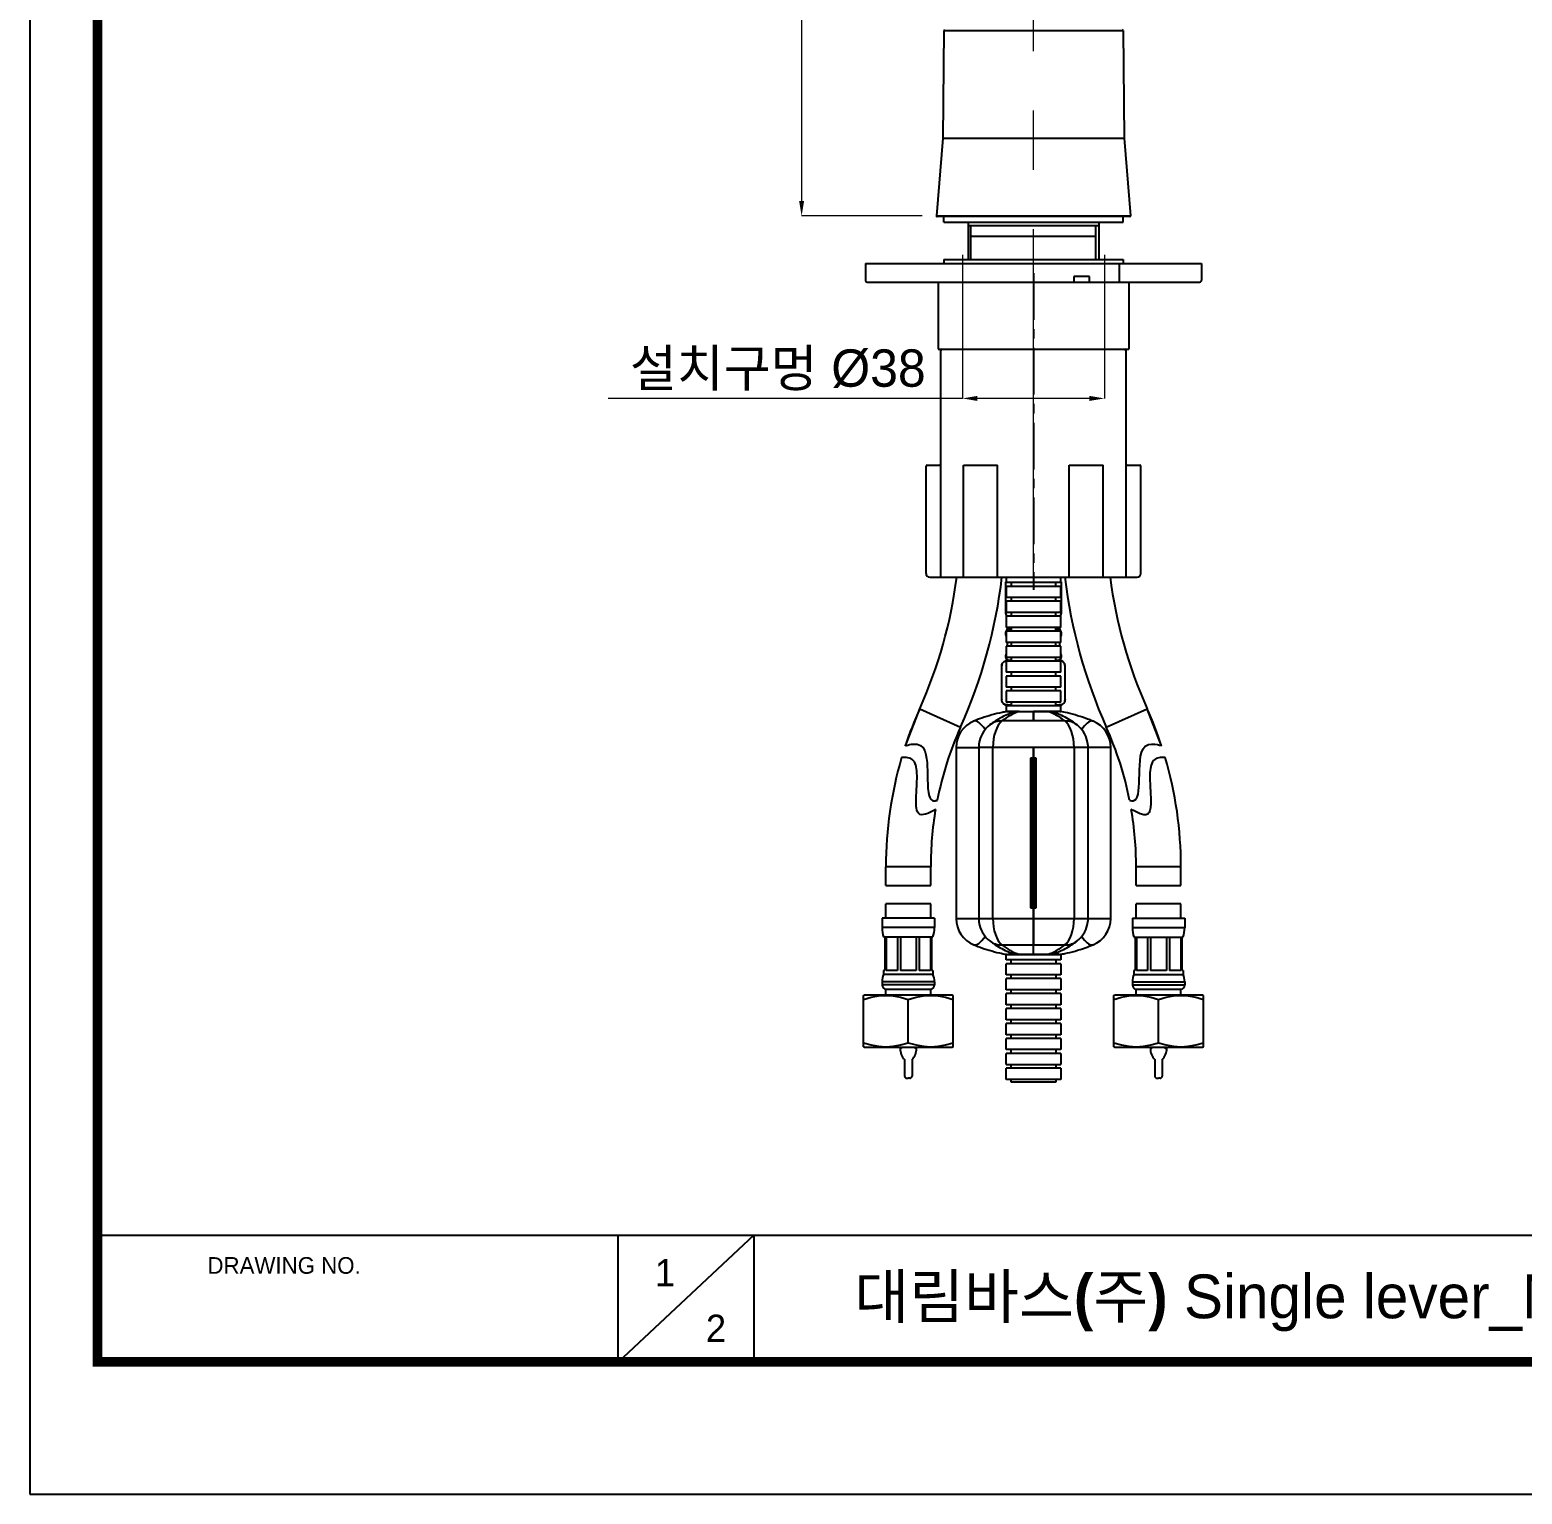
# Model space of a CAD drawing. Extents: x 0 to 1128, y 0 to 827.
# Drawn here: x 0 to 399.5, y 0 to 391.9 of the extents above; entities that cross this region are included whole.
import ezdxf

# ---------------------------------------------------------------- set-up
doc = ezdxf.new("R2010")
doc.units = 0
doc.header["$LTSCALE"] = 10
doc.header["$MEASUREMENT"] = 0
doc.header["$PDMODE"] = 3
doc.header["$PDSIZE"] = -10
doc.linetypes.add('CENTER', pattern=[2, 1.25, -0.25, 0.25, -0.25])
doc.linetypes.add('CENTER2', pattern=[28.575, 19.05, -3.175, 3.175, -3.175])
doc.layers.get('0').update_dxf_attribs({"linetype": 'CONTINUOUS'})
doc.layers.get('DEFPOINTS').update_dxf_attribs({"linetype": 'CONTINUOUS'})
for name, color, linetype in [('1', 7, 'CONTINUOUS'), ('DEF_LAYER_ASSEM_MEMBER', 7, 'CONTINUOUS'), ('Layer3', 2, 'CONTINUOUS')]:
    doc.layers.add(name, color=color, linetype=linetype)
doc.layers.add('Cneter', color=1, linetype='CENTER2', lineweight=13)
doc.layers.add('외형선', color=3, linetype='CONTINUOUS', lineweight=35)
doc.styles.add('Daelim Dimension', font='')
doc.styles.get('Daelim Dimension').set_extended_font_data('나눔고딕')
doc.dimstyles.new('DEFAULT', dxfattribs={"dimscale": 2, "dimtxt": 2, "dimasz": 2, "dimexe": 0, "dimexo": 2, "dimgap": 1, "dimtad": 1, "dimdec": 0, "dimzin": 9, "dimdsep": 46, "dimtxsty": 'Daelim Dimension', "dimcen": 0.5, "dimclrd": 5, "dimclre": 5, "dimclrt": 256, "dimadec": 1, "dimazin": 0, "dimtfac": 1, "dimtdec": 0, "dimtix": 1, "dimtmove": 0, "dimatfit": 3, "dimfxl": 1, "dimtolj": 1, "dimtzin": 1, "dimlwd": 9, "dimlwe": 9, "dimarcsym": 0})

# ---------------------------------------------------------------- blocks, each defined once
blk = doc.blocks.new('*D1')
at = {"color": 5, "lineweight": 9, "ltscale": 0.5, "transparency": 16777216}
for p, q in [((249.68, 331.76), (249.68, 293.29)), ((287.68, 331.76), (287.68, 293.29)), ((249.68, 293.29), (154.82, 293.29)), ((283.68, 293.29), (253.68, 293.29))]:
    blk.add_line(p, q, dxfattribs=at)
at = {"color": 5, "ltscale": 0.5, "transparency": 16777216}
for points in [[(253.68, 293.96), (253.68, 292.62), (249.68, 293.29)], [(283.68, 293.96), (283.68, 292.62), (287.68, 293.29)]]:
    blk.add_solid(points, dxfattribs=at)
at = {"layer": 'DEFPOINTS', "color": 0, "ltscale": 0.5, "transparency": 16777216}
for p in [(249.68, 335.76), (287.68, 335.76), (287.68, 293.29)]:
    blk.add_point(p, dxfattribs=at)
at = {"color": 7, "ltscale": 0.5, "transparency": 16777216, "insert": (200.25, 300.88), "char_height": 10, "attachment_point": 5, "style": 'Daelim Dimension'}
blk.add_mtext('\\A1;설치구멍 %%C38', dxfattribs=at)
blk = doc.blocks.new('*D2')
at = {"color": 5, "lineweight": 9, "ltscale": 0.5, "transparency": 16777216}
for p, q in [((264.68, 551.36), (206.62, 551.36)), ((206.62, 547.36), (206.62, 346.15)), ((238.9, 342.15), (206.62, 342.15))]:
    blk.add_line(p, q, dxfattribs=at)
at = {"color": 5, "ltscale": 0.5, "transparency": 16777216}
for points in [[(205.95, 547.36), (207.29, 547.36), (206.62, 551.36)], [(205.95, 346.15), (207.29, 346.15), (206.62, 342.15)]]:
    blk.add_solid(points, dxfattribs=at)
at = {"layer": 'DEFPOINTS', "color": 0, "ltscale": 0.5, "transparency": 16777216}
for p in [(268.68, 551.36), (206.62, 342.15), (242.9, 342.15)]:
    blk.add_point(p, dxfattribs=at)
at = {"color": 7, "ltscale": 0.5, "transparency": 16777216, "insert": (199.51, 437.95), "char_height": 10, "attachment_point": 5, "rotation": 90, "style": 'Daelim Dimension'}
blk.add_mtext('\\A1;209', dxfattribs=at)

msp = doc.modelspace()

# ---------------------------------------------------------------- linework, layer by layer
at = {"ltscale": 0.5}
for p, q in [((292.68, 341.95), (244.68, 341.95)), ((261.38, 114.98), (275.98, 114.98)), ((274.68, 110.25), (262.68, 110.25))]:
    msp.add_line(p, q, dxfattribs=at)
at = {"color": 0}
for p, q in [((223.68, 329.45), (313.68, 329.45)), ((291.68, 324.45), (291.68, 329.45)), ((224.18, 324.45), (313.18, 324.45)), ((283.68, 325.95), (279.48, 325.95)), ((279.48, 325.95), (279.48, 324.45)), ((283.68, 324.45), (283.68, 325.95)), ((250, 245.45), (250, 275.45)), ((259.1, 245.45), (259.1, 275.45)), ((278.27, 245.45), (278.27, 275.45)), ((287.36, 245.45), (287.36, 275.45))]:
    msp.add_line(p, q, dxfattribs=at)
at = {"color": 7, "linetype": 'Continuous'}
for p, q in [((229.18, 162.91), (241.18, 162.91)), ((296.18, 162.91), (308.18, 162.91)), ((241.18, 158.03), (229.18, 158.03)), ((308.18, 158.03), (296.18, 158.03)), ((232.98, 119.31), (233.18, 119.31)), ((234.18, 116.31), (234.18, 111.91)), ((236.18, 116.31), (236.18, 111.91)), ((237.38, 119.31), (237.18, 119.31)), ((299.98, 119.31), (300.18, 119.31)), ((301.18, 116.31), (301.18, 111.91)), ((303.18, 116.31), (303.18, 111.91)), ((304.38, 119.31), (304.18, 119.31)), ((234.78, 111.31), (235.18, 111.31)), ((235.58, 111.31), (235.18, 111.31)), ((301.78, 111.31), (302.18, 111.31)), ((302.58, 111.31), (302.18, 111.31))]:
    msp.add_line(p, q, dxfattribs=at)
at = {"color": 5}
msp.add_line((18.14, 69.28), (926.74, 69.28), dxfattribs=at)
at = {"color": 5, "ltscale": 40}
for p, q in [((157.42, 69.28), (157.42, 35.27)), ((157.42, 69.28), (157.42, 35.27)), ((193.81, 69.28), (157.42, 35.27)), ((193.81, 69.28), (157.42, 35.27)), ((193.81, 69.28), (193.81, 35.27)), ((193.81, 69.28), (193.81, 35.27))]:
    msp.add_line(p, q, dxfattribs=at)
at = {"ltscale": 0.5}
msp.add_lwpolyline([(0, 0), (1128.4, 0), (1128.4, 826.8), (0, 826.8)], close=True, dxfattribs=at)
at = {"color": 5, "linetype": 'ByBlock', "lineweight": 200, "const_width": 2.6}
msp.add_lwpolyline([(18.14, 35.4), (1110.14, 35.4), (1110.14, 807.6), (18.14, 807.6)], close=True, dxfattribs=at)
at = {"color": 7, "linetype": 'Continuous'}
for centre, radius, start, end in [((237.33, 119.31), 4.35, 180, 223.6028), ((233.18, 119.71), 0.4, 270, 0), ((233.03, 119.31), 4.35, 316.3972, 0), ((237.18, 119.71), 0.4, 180, 270), ((304.33, 119.31), 4.35, 180, 223.6028), ((300.18, 119.71), 0.4, 270, 0), ((300.03, 119.31), 4.35, 316.3972, 0), ((304.18, 119.71), 0.4, 180, 270), ((234.78, 111.91), 0.6, 180, 270), ((235.58, 111.91), 0.6, 270, 0), ((301.78, 111.91), 0.6, 180, 270), ((302.58, 111.91), 0.6, 270, 0)]:
    msp.add_arc(centre, radius, start, end, dxfattribs=at)
at = {"layer": '1', "color": 7, "linetype": 'Continuous'}
for p, q in [((261.2, 244.16), (261.2, 236.16)), ((261.2, 244.16), (261.38, 244.16)), ((261.38, 245.45), (261.38, 243.98)), ((275.98, 243.98), (261.38, 243.98)), ((262.68, 243.98), (262.68, 242.98)), ((274.68, 242.98), (274.68, 243.98)), ((275.98, 243.98), (275.98, 245.45)), ((275.98, 244.16), (276.2, 244.16)), ((276.2, 236.16), (276.2, 244.16)), ((261.38, 242.98), (261.38, 239.98)), ((275.98, 242.98), (261.38, 242.98)), ((275.98, 239.98), (261.38, 239.98)), ((262.68, 239.98), (262.68, 238.98)), ((274.68, 238.98), (274.68, 239.98)), ((275.98, 239.98), (275.98, 242.98)), ((261.2, 236.16), (261.38, 236.16)), ((261.38, 238.98), (261.38, 235.98)), ((275.98, 238.98), (261.38, 238.98)), ((275.98, 235.98), (261.38, 235.98)), ((262.68, 235.98), (262.68, 234.98)), ((274.68, 234.98), (274.68, 235.98)), ((275.98, 235.98), (275.98, 238.98)), ((275.98, 236.16), (276.2, 236.16)), ((261.38, 234.98), (261.38, 231.98)), ((275.98, 234.98), (261.38, 234.98)), ((275.98, 231.98), (261.38, 231.98)), ((261.64, 231.98), (261.64, 231.58)), ((262.68, 231.98), (262.68, 230.98)), ((274.68, 230.98), (274.68, 231.98)), ((275.77, 231.58), (275.77, 231.98)), ((275.98, 231.98), (275.98, 234.98)), ((261.38, 230.98), (261.38, 227.98)), ((275.98, 230.98), (261.38, 230.98)), ((275.98, 227.98), (261.38, 227.98)), ((261.64, 231.58), (262.68, 231.58)), ((261.64, 227.98), (261.64, 226.98)), ((262.68, 227.98), (262.68, 226.98)), ((274.68, 231.58), (275.77, 231.58)), ((274.68, 226.98), (274.68, 227.98)), ((275.77, 226.98), (275.77, 227.98)), ((275.98, 227.98), (275.98, 230.98)), ((261.38, 226.98), (261.38, 223.98)), ((275.98, 226.98), (261.38, 226.98)), ((275.98, 223.98), (261.38, 223.98)), ((262.68, 223.98), (262.68, 222.98)), ((274.68, 222.98), (274.68, 223.98)), ((275.98, 223.98), (275.98, 226.98)), ((260.18, 221.69), (260.21, 221.69)), ((261.38, 222.98), (261.38, 219.98)), ((275.98, 222.98), (261.38, 222.98)), ((275.98, 219.98), (261.38, 219.98)), ((262.68, 223.16), (261.68, 223.16)), ((262.68, 219.98), (262.68, 218.98)), ((275.68, 223.16), (274.68, 223.16)), ((274.68, 218.98), (274.68, 219.98)), ((275.98, 219.98), (275.98, 222.98)), ((277.16, 212.66), (277.16, 221.69)), ((277.16, 221.69), (277.16, 221.69)), ((261.38, 218.98), (261.38, 215.98)), ((275.98, 218.98), (261.38, 218.98)), ((275.98, 215.98), (261.38, 215.98)), ((262.68, 215.98), (262.68, 214.98)), ((274.68, 214.98), (274.68, 215.98)), ((275.98, 215.98), (275.98, 218.98)), ((260.21, 212.66), (260.18, 212.66)), ((261.38, 214.98), (261.38, 211.98)), ((275.98, 214.98), (261.38, 214.98)), ((275.98, 211.98), (261.38, 211.98)), ((262.68, 211.98), (262.68, 210.98)), ((274.68, 210.98), (274.68, 211.98)), ((275.98, 211.98), (275.98, 214.98)), ((277.16, 212.66), (277.16, 212.66)), ((261.36, 209.48), (261.38, 209.48)), ((261.38, 210.98), (261.38, 209.44)), ((275.98, 210.98), (261.38, 210.98)), ((261.63, 209.48), (261.38, 209.48)), ((264.89, 209.48), (261.63, 209.48)), ((264.09, 209.48), (261.63, 209.48)), ((262.68, 211.16), (261.71, 211.16)), ((264.89, 209.48), (268.68, 209.48)), ((264.9, 209.48), (268.68, 209.48)), ((272.47, 209.48), (268.68, 209.48)), ((268.68, 206.96), (268.68, 209.48)), ((268.68, 209.48), (268.68, 206.96)), ((268.68, 209.48), (272.47, 209.48)), ((275.35, 209.48), (272.47, 209.48)), ((275.74, 209.48), (272.47, 209.48)), ((275.66, 211.16), (274.68, 211.16)), ((275.98, 209.48), (275.74, 209.48)), ((275.74, 209.48), (275.98, 209.48)), ((275.98, 209.48), (275.98, 210.98)), ((268.68, 206.96), (260.26, 206.96)), ((277.11, 206.96), (268.68, 206.96)), ((248.01, 199.88), (248.01, 154.08)), ((248.01, 199.88), (254.06, 199.88)), ((254.06, 199.88), (254.06, 154.08)), ((257.81, 199.88), (254.06, 199.88)), ((257.81, 154.08), (257.81, 199.88)), ((268.68, 199.88), (257.81, 199.88)), ((268.68, 196.98), (268.68, 199.88)), ((268.68, 199.88), (268.68, 196.98)), ((279.55, 199.88), (268.68, 199.88)), ((279.55, 199.88), (279.55, 154.08)), ((283.31, 199.88), (279.55, 199.88)), ((283.31, 154.08), (283.31, 199.88)), ((289.36, 199.88), (283.31, 199.88)), ((289.36, 154.08), (289.36, 199.88)), ((267.93, 196.98), (267.93, 156.98)), ((268.38, 196.98), (267.93, 196.98)), ((268.38, 156.98), (268.38, 196.98)), ((268.38, 196.98), (268.68, 196.98)), ((268.68, 196.98), (268.68, 156.98)), ((268.68, 156.98), (268.68, 196.98)), ((268.98, 196.98), (268.68, 196.98)), ((268.98, 156.98), (268.98, 196.98)), ((269.44, 196.98), (268.98, 196.98)), ((269.44, 156.98), (269.44, 196.98)), ((267.93, 156.98), (268.38, 156.98)), ((268.38, 156.98), (268.68, 156.98)), ((268.68, 154.08), (268.68, 156.98)), ((268.98, 156.98), (268.68, 156.98)), ((268.68, 156.98), (268.68, 154.08)), ((268.98, 156.98), (269.44, 156.98)), ((248.01, 154.08), (254.06, 154.08)), ((254.06, 154.08), (257.81, 154.08)), ((257.81, 154.08), (268.68, 154.08)), ((268.68, 154.08), (279.55, 154.08)), ((268.68, 154.08), (268.68, 147)), ((268.68, 147), (268.68, 154.08)), ((279.55, 154.08), (283.31, 154.08)), ((283.31, 154.08), (289.36, 154.08)), ((260.26, 147), (268.68, 147)), ((261.18, 144.48), (261.63, 144.48)), ((261.18, 144.48), (261.36, 144.48)), ((261.38, 142.98), (261.38, 144.51)), ((261.63, 144.48), (264.89, 144.48)), ((261.63, 144.48), (264.09, 144.48)), ((264.89, 144.48), (268.68, 144.48)), ((268.68, 144.48), (264.89, 144.48)), ((268.68, 147), (270.61, 147)), ((268.68, 144.48), (268.68, 147)), ((268.68, 144.48), (268.68, 147)), ((272.47, 144.48), (268.68, 144.48)), ((268.68, 144.48), (272.47, 144.48)), ((270.61, 147), (277.11, 147)), ((272.47, 144.48), (275.35, 144.48)), ((272.47, 144.48), (275.74, 144.48)), ((276.18, 144.48), (275.74, 144.48)), ((276.18, 144.48), (275.74, 144.48)), ((275.98, 144.48), (275.98, 142.98)), ((275.98, 142.98), (261.38, 142.98)), ((261.38, 138.98), (261.38, 141.98)), ((275.98, 141.98), (261.38, 141.98)), ((262.68, 141.98), (262.68, 142.98)), ((274.68, 142.98), (274.68, 141.98)), ((275.98, 141.98), (275.98, 138.98)), ((275.98, 138.98), (261.38, 138.98)), ((261.38, 134.98), (261.38, 137.98)), ((275.98, 137.98), (261.38, 137.98)), ((262.68, 137.98), (262.68, 138.98)), ((274.68, 138.98), (274.68, 137.98)), ((275.98, 137.98), (275.98, 134.98)), ((275.98, 134.98), (261.38, 134.98)), ((261.38, 130.98), (261.38, 133.98)), ((275.98, 133.98), (261.38, 133.98)), ((262.68, 133.98), (262.68, 134.98)), ((274.68, 134.98), (274.68, 133.98)), ((275.98, 133.98), (275.98, 130.98)), ((275.98, 130.98), (261.38, 130.98)), ((261.38, 126.98), (261.38, 129.98)), ((275.98, 129.98), (261.38, 129.98)), ((262.68, 129.98), (262.68, 130.98)), ((274.68, 130.98), (274.68, 129.98)), ((275.98, 129.98), (275.98, 126.98)), ((275.98, 126.98), (261.38, 126.98)), ((261.38, 122.98), (261.38, 125.98)), ((275.98, 125.98), (261.38, 125.98)), ((262.68, 125.98), (262.68, 126.98)), ((274.68, 126.98), (274.68, 125.98)), ((275.98, 125.98), (275.98, 122.98)), ((275.98, 122.98), (261.38, 122.98)), ((261.38, 118.98), (261.38, 121.98)), ((275.98, 121.98), (261.38, 121.98)), ((262.68, 121.98), (262.68, 122.98)), ((274.68, 122.98), (274.68, 121.98)), ((275.98, 121.98), (275.98, 118.98)), ((275.98, 118.98), (261.38, 118.98)), ((261.38, 114.98), (261.38, 117.98)), ((275.98, 117.98), (261.38, 117.98)), ((262.68, 117.98), (262.68, 118.98)), ((274.68, 118.98), (274.68, 117.98)), ((275.98, 117.98), (275.98, 114.98)), ((261.38, 110.98), (261.38, 113.98)), ((275.98, 113.98), (261.38, 113.98)), ((262.68, 113.98), (262.68, 114.98)), ((274.68, 114.98), (274.68, 113.98)), ((275.98, 113.98), (275.98, 110.98)), ((275.98, 110.98), (261.38, 110.98)), ((262.68, 110.25), (262.68, 110.98)), ((274.68, 110.98), (274.68, 110.25))]:
    msp.add_line(p, q, dxfattribs=at)
for centre, radius, start, end in [((263.2, 236.16), 2, 180, 216.3796), ((274.2, 236.16), 2, 323.6204, 0), ((263.06, 230.39), 1.85, 139.994, 205.4628), ((274.35, 230.39), 1.85, 331.7788, 40.006), ((262.38, 224.32), 1.17, 147.8506, 261.5151), ((275.03, 224.32), 1.17, 278.4849, 35.6731), ((261.68, 221.69), 1.47, 159.9499, 180), ((261.68, 221.69), 1.47, 90, 144.5708), ((275.68, 221.69), 1.47, 39.6428, 90), ((275.68, 221.69), 1.47, 35.4292, 90), ((275.68, 221.69), 1.47, 7.9035, 23.657), ((261.71, 212.66), 1.5, 180, 181.751), ((275.66, 212.66), 1.5, 270, 324.6577), ((275.66, 212.66), 1.5, 339.9657, 349.9438), ((261.71, 212.66), 1.5, 219.302, 270), ((255.61, 199.88), 7.6, 112.5536, 180), ((261.66, 199.88), 7.6, 127.6874, 166.5086), ((275.71, 199.88), 7.6, 13.4914, 52.3126), ((281.76, 199.88), 7.6, 0, 67.4464), ((255.61, 154.08), 7.6, 180, 247.4464), ((261.66, 154.08), 7.6, 193.4914, 232.3126), ((275.71, 154.08), 7.6, 307.6874, 346.5086), ((281.76, 154.08), 7.6, 292.5536, 0)]:
    msp.add_arc(centre, radius, start, end, dxfattribs=at)
for centre, major_axis, ratio, start_param, end_param in [((268.68, 164.29), (0, -45.81), 0.505573, 3.306063, 3.513943), ((268.68, 164.29), (0, -45.81), 0.505573, 2.769242, 2.977122), ((255.61, 199.88), (-2.91, 7.02), 0.316701, 5.324714, 6.283178), ((261.66, 199.88), (-4.65, 6.01), 0.803666, 5.727568, 6.28318), ((261.66, 199.88), (0, 7.6), 0.505573, 0.372351, 1.570796), ((275.71, 199.88), (-4.65, -6.01), 0.803666, 3.141597, 3.69721), ((275.71, 199.88), (0, 7.6), 0.505573, 4.712389, 5.910834), ((281.76, 199.88), (-2.91, -7.02), 0.316701, 3.272372, 4.100076), ((281.76, 199.88), (-2.91, -7.02), 0.316701, 3.141588, 3.272372), ((258.63, 199.88), (0, 5.95), 0.7688, 1.268286, 1.570796), ((278.73, 199.88), (0, 5.95), 0.7688, 4.712389, 5.014896), ((258.63, 154.08), (0, -5.95), 0.7688, 4.712389, 5.014887), ((261.66, 154.08), (0, -7.6), 0.505573, 4.712389, 5.910834), ((275.71, 154.08), (0, -7.6), 0.505573, 0.372353, 1.570796), ((278.73, 154.08), (0, 5.95), 0.7688, 4.409889, 4.712389), ((255.61, 154.08), (2.91, 7.02), 0.316701, 3.1416, 4.100062), ((261.66, 154.08), (4.65, 6.01), 0.803666, 3.141598, 3.69721), ((275.71, 154.08), (4.65, -6.01), 0.803666, 5.727568, 6.283181), ((281.76, 154.08), (2.91, -7.02), 0.316701, 5.324702, 6.152406), ((268.68, 189.67), (0, -45.81), 0.505573, 5.910834, 6.118715), ((268.68, 189.67), (0, -45.81), 0.505573, 0.16447, 0.372351), ((281.76, 154.08), (2.91, -7.02), 0.316701, 6.152406, 6.28319)]:
    msp.add_ellipse(centre, major_axis=major_axis, ratio=ratio, start_param=start_param, end_param=end_param, dxfattribs=at)
for points, degree in [([(260.18, 212.66), (260.18, 221.69)], 1), ([(277.16, 221.69), (277.16, 221.76), (277.15, 221.83), (277.14, 221.89)], 3), ([(277.13, 212.39), (277.15, 212.48), (277.16, 212.57), (277.16, 212.66)], 3), ([(261.49, 209.46), (261.53, 209.47), (261.58, 209.48), (261.63, 209.48)], 3), ([(261.63, 209.48), (261.59, 209.48), (261.55, 209.47), (261.51, 209.47)], 3), ([(261.63, 209.48), (261.93, 209.48), (262.37, 209.35), (262.92, 209.1)], 3), ([(263.31, 209.25), (263.77, 209.4), (264.3, 209.48), (264.89, 209.48)], 3), ([(264.09, 209.42), (263.81, 209.39), (263.55, 209.33), (263.31, 209.25)], 3), ([(264.9, 209.48), (264.63, 209.48), (264.36, 209.46), (264.09, 209.43)], 3), ([(274.05, 209.25), (273.59, 209.4), (273.06, 209.48), (272.47, 209.48)], 3), ([(272.47, 209.48), (273.06, 209.48), (273.59, 209.4), (274.05, 209.25)], 3), ([(275.35, 209.42), (275.1, 209.36), (274.79, 209.25), (274.45, 209.1)], 3), ([(275.74, 209.48), (275.61, 209.48), (275.48, 209.46), (275.34, 209.43)], 3), ([(275.88, 209.46), (275.83, 209.47), (275.79, 209.48), (275.74, 209.48)], 3), ([(275.74, 209.48), (275.79, 209.48), (275.83, 209.47), (275.88, 209.46)], 3), ([(261.49, 144.49), (261.53, 144.48), (261.58, 144.48), (261.63, 144.48)], 3), ([(261.51, 144.48), (261.55, 144.48), (261.59, 144.47), (261.63, 144.48)], 3), ([(261.63, 144.48), (261.93, 144.48), (262.37, 144.61), (262.92, 144.85)], 3), ([(263.31, 144.7), (263.77, 144.55), (264.3, 144.48), (264.89, 144.48)], 3), ([(264.09, 144.53), (264.36, 144.49), (264.62, 144.47), (264.89, 144.48)], 3), ([(274.05, 144.7), (273.59, 144.55), (273.06, 144.48), (272.47, 144.48)], 3), ([(275.35, 144.53), (275.1, 144.59), (274.79, 144.7), (274.45, 144.85)], 3), ([(275.34, 144.53), (275.48, 144.49), (275.61, 144.47), (275.74, 144.48)], 3), ([(275.88, 144.49), (275.83, 144.48), (275.79, 144.48), (275.74, 144.48)], 3), ([(275.74, 144.48), (275.79, 144.48), (275.83, 144.48), (275.88, 144.49)], 3)]:
    msp.add_open_spline(points, degree=degree, dxfattribs=at)
for points, knots in [([(260.21, 221.69), (260.21, 222.1), (260.38, 222.42), (260.73, 222.8), (260.93, 222.9), (261.51, 223.1), (261.91, 223.12), (262.43, 223.12), (262.56, 223.12), (262.68, 223.11)], [0, 0, 0, 0, 0.125, 0.125, 0.25, 0.25, 0.5, 0.5, 0.5780611, 0.5780611, 0.5780611, 0.5780611]), ([(277.16, 221.69), (277.16, 222.1), (276.99, 222.42), (276.63, 222.8), (276.44, 222.9), (275.85, 223.1), (275.45, 223.12), (274.93, 223.12), (274.81, 223.12), (274.68, 223.11)], [0, 0, 0, 0, 0.125, 0.125, 0.25, 0.25, 0.5, 0.5, 0.5780611, 0.5780611, 0.5780611, 0.5780611]), ([(262.68, 211.22), (262.56, 211.21), (262.43, 211.21), (261.91, 211.21), (261.51, 211.23), (260.92, 211.44), (260.73, 211.55), (260.38, 211.94), (260.21, 212.26), (260.21, 212.66)], [0.4211246, 0.4211246, 0.4211246, 0.4211246, 0.5, 0.5, 0.75, 0.75, 0.875, 0.875, 1, 1, 1, 1]), ([(277.16, 212.66), (277.16, 212.25), (276.99, 211.93), (276.64, 211.54), (276.44, 211.44), (275.86, 211.23), (275.45, 211.21), (274.93, 211.21), (274.81, 211.21), (274.68, 211.22)], [0, 0, 0, 0, 0.125, 0.125, 0.25, 0.25, 0.5, 0.5, 0.5781143, 0.5781143, 0.5781143, 0.5781143]), ([(261.5, 209.46), (261.09, 209.39), (259.76, 209.14), (257.53, 208.6), (254.98, 207.8), (253.37, 207.18), (252.64, 206.87)], [0, 0, 0, 0, 0.133544, 0.439612, 0.745762, 1, 1, 1, 1]), ([(263.46, 209.3), (263.06, 209.17), (262.07, 208.83), (260.53, 208.15), (258.86, 207.21), (257.69, 206.41), (257.07, 205.94), (256.97, 205.86)], [0, 0, 0, 0, 0.17281, 0.428745, 0.688425, 0.950135, 1, 1, 1, 1]), ([(280.39, 205.86), (280.06, 206.12), (279.16, 206.78), (277.64, 207.73), (275.88, 208.6), (274.62, 209.07), (273.98, 209.28), (273.9, 209.3)], [0, 0, 0, 0, 0.167849, 0.448748, 0.723467, 0.968195, 1, 1, 1, 1]), ([(284.72, 206.87), (284.22, 207.08), (282.82, 207.63), (280.51, 208.4), (278.06, 209.05), (276.5, 209.35), (275.87, 209.46)], [0, 0, 0, 0, 0.177853, 0.484581, 0.791187, 1, 1, 1, 1]), ([(256.97, 148.09), (257.31, 147.83), (258.21, 147.17), (259.72, 146.23), (261.48, 145.35), (262.75, 144.88), (263.39, 144.68), (263.46, 144.65)], [0, 0, 0, 0, 0.167849, 0.448748, 0.723467, 0.968195, 1, 1, 1, 1]), ([(273.9, 144.65), (274.31, 144.78), (275.3, 145.12), (276.84, 145.8), (278.51, 146.74), (279.68, 147.54), (280.29, 148.01), (280.39, 148.09)], [0, 0, 0, 0, 0.17281, 0.428745, 0.688425, 0.950135, 1, 1, 1, 1]), ([(252.64, 147.08), (253.15, 146.87), (254.54, 146.32), (256.86, 145.55), (259.31, 144.91), (260.86, 144.6), (261.5, 144.5)], [0, 0, 0, 0, 0.177854, 0.484582, 0.791188, 1, 1, 1, 1]), ([(275.87, 144.49), (276.28, 144.56), (277.6, 144.81), (279.84, 145.35), (282.38, 146.16), (284, 146.78), (284.72, 147.08)], [0, 0, 0, 0, 0.133545, 0.439613, 0.745763, 1, 1, 1, 1])]:
    msp.add_open_spline(points, degree=3, knots=knots, dxfattribs=at)
at = {"layer": 'Cneter', "lineweight": 5, "ltscale": 0.5}
msp.add_line((268.68, 243.35), (268.68, 554.15), dxfattribs=at)
at = {"layer": 'DEF_LAYER_ASSEM_MEMBER', "color": 7, "linetype": 'Continuous'}
for p, q in [((244.68, 391.75), (244.43, 362.95)), ((292.68, 391.75), (292.94, 362.95)), ((244.43, 362.95), (242.7, 342.16)), ((244.43, 362.95), (292.94, 362.95)), ((292.94, 362.95), (294.67, 342.16)), ((294.47, 341.95), (242.9, 341.95)), ((244.68, 340.45), (244.68, 341.95)), ((244.68, 340.45), (292.68, 340.45)), ((251.18, 340.45), (251.18, 330.45)), ((286.18, 340.45), (286.18, 330.45)), ((292.68, 340.45), (292.68, 341.95)), ((286.18, 339.45), (251.18, 339.45)), ((234.39, 200.33), (238.23, 210.23)), ((302.98, 200.33), (299.14, 210.23)), ((297.39, 197.51), (297.64, 198.56)), ((237.37, 188.21), (237.4, 188.79)), ((240.45, 188.92), (240.51, 188.34)), ((299.95, 188.94), (299.99, 188.35)), ((229.18, 162.91), (229.18, 167.95)), ((241.18, 162.91), (241.18, 167.95)), ((296.18, 162.91), (296.18, 167.95)), ((308.18, 162.91), (308.18, 167.95)), ((229.18, 154.13), (229.18, 158.03)), ((241.18, 154.13), (241.18, 158.03)), ((296.18, 154.13), (296.18, 158.03)), ((308.18, 154.13), (308.18, 158.03)), ((242.18, 154.13), (228.18, 154.13)), ((228.18, 154.13), (228.18, 151.63)), ((242.18, 154.13), (242.18, 151.63)), ((295.18, 154.13), (309.18, 154.13)), ((295.18, 154.13), (295.18, 151.63)), ((309.18, 154.13), (309.18, 151.63)), ((241.78, 149.13), (228.58, 149.13)), ((228.93, 149.13), (228.93, 140.13)), ((229.26, 149.13), (229.26, 140.13)), ((232.27, 149.13), (232.27, 140.13)), ((233.06, 149.13), (233.06, 140.13)), ((237.3, 149.13), (237.3, 140.13)), ((238.11, 149.13), (238.11, 140.13)), ((241.1, 149.13), (241.1, 140.13)), ((241.43, 149.13), (241.43, 140.13)), ((295.58, 149.13), (308.78, 149.13)), ((295.93, 149.13), (295.93, 140.13)), ((296.27, 149.13), (296.27, 140.13)), ((299.26, 149.13), (299.26, 140.13)), ((300.06, 149.13), (300.06, 140.13)), ((304.3, 149.13), (304.3, 140.13)), ((305.1, 149.13), (305.1, 140.13)), ((308.11, 149.13), (308.11, 140.13)), ((308.43, 149.13), (308.43, 140.13)), ((228.93, 140.13), (228.58, 140.13)), ((228.58, 140.13), (228.58, 139.13)), ((232.27, 140.13), (229.26, 140.13)), ((237.3, 140.13), (233.06, 140.13)), ((241.1, 140.13), (238.11, 140.13)), ((241.78, 140.13), (241.43, 140.13)), ((241.78, 140.13), (241.78, 139.13)), ((295.93, 140.13), (295.58, 140.13)), ((295.58, 140.13), (295.58, 139.13)), ((299.26, 140.13), (296.27, 140.13)), ((304.3, 140.13), (300.06, 140.13)), ((308.11, 140.13), (305.1, 140.13)), ((308.78, 140.13), (308.43, 140.13)), ((308.78, 140.13), (308.78, 139.13)), ((228.18, 137.17), (228.18, 136.33)), ((241.78, 139.13), (228.58, 139.13)), ((242.18, 137.17), (242.18, 136.33)), ((295.18, 137.17), (295.18, 136.33)), ((295.58, 139.13), (308.78, 139.13)), ((309.18, 137.17), (309.18, 136.33)), ((223.18, 133.5), (223.41, 133.63)), ((223.18, 119.76), (223.18, 133.5)), ((223.41, 133.63), (246.96, 133.63)), ((229.18, 135.13), (241.18, 135.13)), ((229.18, 133.63), (229.18, 135.13)), ((235.18, 120.83), (235.18, 132.43)), ((241.18, 133.63), (241.18, 135.13)), ((247.18, 133.5), (246.96, 133.63)), ((247.18, 119.76), (247.18, 133.5)), ((290.18, 133.5), (290.41, 133.63)), ((290.18, 119.76), (290.18, 133.5)), ((290.41, 133.63), (313.96, 133.63)), ((296.18, 135.13), (308.18, 135.13)), ((296.18, 133.63), (296.18, 135.13)), ((302.18, 120.83), (302.18, 132.43)), ((308.18, 133.63), (308.18, 135.13)), ((314.18, 133.5), (313.96, 133.63)), ((314.18, 119.76), (314.18, 133.5)), ((223.18, 120.83), (225.25, 120.24)), ((245.12, 120.24), (247.18, 120.83)), ((290.18, 120.83), (292.25, 120.24)), ((312.12, 120.24), (314.18, 120.83)), ((223.41, 119.63), (223.18, 119.76)), ((223.41, 119.63), (246.96, 119.63)), ((246.96, 119.63), (247.18, 119.76)), ((290.41, 119.63), (290.18, 119.76)), ((290.41, 119.63), (313.96, 119.63)), ((313.96, 119.63), (314.18, 119.76))]:
    msp.add_line(p, q, dxfattribs=at)
at = {"layer": 'DEF_LAYER_ASSEM_MEMBER', "color": 9, "linetype": 'Continuous'}
for p, q in [((244.68, 391.75), (292.68, 391.75)), ((242.7, 342.16), (294.67, 342.16)), ((285.18, 336.63), (251.93, 336.63)), ((238.23, 210.23), (249.18, 205.33)), ((288.19, 205.33), (299.14, 210.23)), ((241.18, 167.95), (229.18, 167.95)), ((308.18, 167.95), (296.18, 167.95)), ((242.18, 151.63), (228.18, 151.63)), ((295.18, 151.63), (309.18, 151.63)), ((242.18, 137.17), (228.18, 137.17)), ((242.18, 136.33), (228.18, 136.33)), ((295.18, 137.17), (309.18, 137.17)), ((295.18, 136.33), (309.18, 136.33))]:
    msp.add_line(p, q, dxfattribs=at)
at = {"layer": 'DEF_LAYER_ASSEM_MEMBER', "color": 2, "linetype": 'Continuous'}
for p, q in [((251.93, 330.45), (251.93, 339.45)), ((285.43, 330.45), (285.43, 339.45))]:
    msp.add_line(p, q, dxfattribs=at)
at = {"layer": 'DEF_LAYER_ASSEM_MEMBER', "color": 7, "linetype": 'Continuous'}
for points in [[(234.39, 200.33), (234.46, 200.35), (234.69, 200.42), (235.04, 200.52), (235.51, 200.63), (236.08, 200.73), (236.77, 200.79), (237.59, 200.72)], [(237.59, 200.72), (238.45, 200.4), (239.14, 199.78), (239.6, 198.92), (239.89, 197.93)], [(297.64, 198.56), (298.04, 199.48), (298.64, 200.21), (299.46, 200.64)], [(299.46, 200.64), (300.34, 200.78), (301.15, 200.75), (301.87, 200.63), (302.46, 200.48), (302.85, 200.37), (302.98, 200.33)], [(236.8, 196.01), (236.52, 196.38), (236.19, 196.67), (235.83, 196.89), (235.46, 197.04), (235.08, 197.13), (234.71, 197.19), (234.36, 197.21), (234.04, 197.21), (233.77, 197.19), (233.57, 197.18), (233.44, 197.16), (233.4, 197.16)], [(237.4, 188.79), (237.44, 189.39), (237.47, 190.04), (237.5, 190.73), (237.52, 191.47), (237.52, 192.23), (237.5, 192.96), (237.45, 193.6), (237.39, 194.16), (237.3, 194.66), (237.18, 195.13), (237.02, 195.58), (236.8, 196.01)], [(239.89, 197.93), (240.08, 196.89), (240.19, 195.82), (240.26, 194.76), (240.3, 193.73), (240.32, 192.75), (240.34, 191.83), (240.35, 191), (240.38, 190.24), (240.41, 189.55), (240.45, 188.92)], [(296.94, 189.22), (296.99, 190.31), (297.02, 191.46), (297.05, 192.67), (297.08, 193.91), (297.13, 195.15), (297.23, 196.36), (297.39, 197.51)], [(300.57, 196.01), (300.35, 195.59), (300.19, 195.14), (300.07, 194.69), (299.99, 194.21), (299.92, 193.69), (299.87, 193.09), (299.85, 192.4), (299.85, 191.67), (299.86, 190.93), (299.89, 190.23), (299.92, 189.57), (299.95, 188.94)], [(303.97, 197.16), (303.93, 197.16), (303.8, 197.18), (303.6, 197.19), (303.33, 197.21), (303.01, 197.21), (302.65, 197.19), (302.28, 197.13), (301.9, 197.04), (301.53, 196.88), (301.17, 196.67), (300.85, 196.37), (300.57, 196.01)], [(238.7, 181.84), (238.23, 181.96), (237.87, 182.25), (237.62, 182.65), (237.47, 183.1), (237.37, 183.58), (237.31, 184.06), (237.28, 184.54), (237.26, 185), (237.26, 185.47), (237.27, 185.97), (237.28, 186.51), (237.31, 187.08), (237.34, 187.64), (237.37, 188.21)], [(240.51, 188.34), (240.58, 187.81), (240.67, 187.34), (240.78, 186.91), (240.94, 186.5), (241.14, 186.13), (241.39, 185.85), (241.66, 185.68), (241.93, 185.61), (242.18, 185.59), (242.39, 185.61), (242.57, 185.63), (242.7, 185.67), (242.81, 185.69), (242.88, 185.71), (242.92, 185.73), (242.93, 185.73)], [(294.44, 185.73), (294.5, 185.71), (294.69, 185.66), (295, 185.6), (295.38, 185.6), (295.78, 185.72), (296.16, 186.04), (296.47, 186.6), (296.7, 187.34), (296.84, 188.23), (296.94, 189.22)], [(299.99, 188.35), (300.02, 187.78), (300.05, 187.22), (300.08, 186.66), (300.1, 186.1), (300.11, 185.56), (300.1, 185.04), (300.09, 184.54), (300.06, 184.09), (300.01, 183.69), (299.95, 183.34), (299.88, 183.03), (299.78, 182.75), (299.66, 182.49), (299.49, 182.24), (299.28, 182.04), (299.02, 181.91), (298.75, 181.85)], [(242.48, 183.27), (242.4, 183.23), (242.19, 183.12), (241.86, 182.94), (241.44, 182.73), (240.95, 182.48), (240.38, 182.23), (239.8, 182.02), (239.23, 181.88), (238.7, 181.84)], [(298.75, 181.85), (298.48, 181.84), (298.2, 181.87), (297.9, 181.93), (297.58, 182.02), (297.25, 182.13), (296.91, 182.26), (296.56, 182.42), (296.2, 182.59), (295.84, 182.77), (295.49, 182.95), (295.19, 183.11), (294.97, 183.23), (294.89, 183.27)], [(223.18, 132.43), (225.25, 133.02), (227.23, 133.38), (229.19, 133.5), (231.15, 133.38), (233.12, 133.02), (235.18, 132.43)], [(235.18, 132.43), (237.25, 133.02), (239.22, 133.38), (241.18, 133.5), (243.14, 133.38), (245.12, 133.02), (247.18, 132.43)], [(290.18, 132.43), (292.25, 133.02), (294.23, 133.38), (296.19, 133.5), (298.15, 133.38), (300.12, 133.02), (302.18, 132.43)], [(302.18, 132.43), (304.25, 133.02), (306.22, 133.38), (308.18, 133.5), (310.14, 133.38), (312.12, 133.02), (314.18, 132.43)], [(225.25, 120.24), (227.23, 119.88), (229.19, 119.76), (231.15, 119.88), (233.12, 120.24), (235.18, 120.83)], [(235.18, 120.83), (237.25, 120.24), (239.22, 119.88), (241.18, 119.76), (243.14, 119.88), (245.12, 120.24)], [(292.25, 120.24), (294.23, 119.88), (296.19, 119.76), (298.15, 119.88), (300.12, 120.24), (302.18, 120.83)], [(302.18, 120.83), (304.25, 120.24), (306.22, 119.88), (308.18, 119.76), (310.14, 119.88), (312.12, 120.24)]]:
    msp.add_lwpolyline(points, dxfattribs=at)
for centre, radius, start, end in [((244.88, 391.75), 0.2, 90, 179.4999), ((292.48, 391.75), 0.2, 0.5001, 90), ((242.9, 342.15), 0.2, 175.2447, 270), ((294.47, 342.15), 0.2, 270, 4.7553), ((124, 261.45), 125.19, 335.8523, 352.657), ((124, 261.45), 137.19, 335.8523, 353.3024), ((413.37, 261.45), 137.19, 186.6976, 204.1477), ((413.37, 261.45), 125.19, 187.343, 204.1477), ((332.55, 167.95), 103.37, 155.8523, 161.7435), ((204.81, 167.95), 103.37, 18.2565, 24.1477), ((332.55, 167.95), 91.37, 155.8523, 168.7769), ((204.81, 167.95), 91.37, 11.2231, 24.1477), ((332.55, 167.95), 103.37, 163.5855, 180), ((204.81, 167.95), 103.37, 0, 16.4145), ((332.55, 167.95), 91.37, 170.343, 180), ((204.81, 167.95), 91.37, 0, 9.657), ((236.18, 151.63), 8, 180, 198.1949), ((234.18, 151.63), 8, 341.8051, 0), ((303.18, 151.63), 8, 180, 198.1949), ((301.18, 151.63), 8, 341.8051, 0), ((233.18, 137.17), 5, 156.9261, 180), ((229.38, 136.33), 1.2, 180, 260.7132), ((240.98, 136.33), 1.2, 279.2868, 0), ((237.18, 137.17), 5, 0, 23.0739), ((300.18, 137.17), 5, 156.9261, 180), ((296.38, 136.33), 1.2, 180, 260.7132), ((307.98, 136.33), 1.2, 279.2868, 0), ((304.18, 137.17), 5, 0, 23.0739)]:
    msp.add_arc(centre, radius, start, end, dxfattribs=at)
at = {"layer": 'Layer3', "color": 1, "linetype": 'CENTER'}
msp.add_line((268.68, 326.8), (268.68, 242.08), dxfattribs=at)
msp.add_line((268.68, 326.8), (268.68, 242.08), dxfattribs=at)
at = {"layer": '외형선', "color": 0, "linetype": 'ByBlock', "lineweight": -2, "ltscale": 6}
for p, q in [((223.68, 329.45), (223.68, 324.95)), ((244.68, 330.45), (244.68, 329.45)), ((244.68, 330.45), (292.68, 330.45)), ((292.68, 330.45), (292.68, 329.45)), ((313.68, 329.45), (313.68, 324.95)), ((243.18, 324.45), (243.18, 306.45)), ((294.18, 324.45), (294.18, 306.45)), ((243.18, 306.45), (294.18, 306.45)), ((243.93, 245.45), (243.93, 306.15)), ((244.23, 306.45), (246.33, 306.45)), ((249.43, 306.45), (287.93, 306.45)), ((291.03, 306.45), (293.13, 306.45)), ((293.43, 306.15), (293.43, 245.45)), ((239.93, 246.45), (239.93, 275.15)), ((240.23, 275.45), (243.93, 275.45)), ((250, 275.45), (259.1, 275.45)), ((278.27, 275.45), (287.36, 275.45)), ((293.43, 275.45), (297.13, 275.45)), ((297.43, 246.45), (297.43, 275.15)), ((240.93, 245.45), (296.43, 245.45))]:
    msp.add_line(p, q, dxfattribs=at)
for centre, radius, start, end in [((224.18, 324.95), 0.5, 180, 270), ((313.18, 324.95), 0.5, 270, 0), ((244.23, 306.15), 0.3, 90, 180), ((293.13, 306.15), 0.3, 0, 90), ((243.63, 275.75), 0.3, 270, 0), ((293.73, 275.75), 0.3, 180, 270), ((240.23, 275.15), 0.3, 90, 180), ((297.13, 275.15), 0.3, 0, 90), ((240.93, 246.45), 1, 180, 270), ((296.43, 246.45), 1, 270, 0)]:
    msp.add_arc(centre, radius, start, end, dxfattribs=at)

# ---------------------------------------------------------------- texts
at = {"color": 5, "ltscale": 40, "style": 'Daelim Dimension'}
msp.add_text('DRAWING NO.', height=4.453, dxfattribs=at).set_placement((47.56, 58.99))
at = {"char_height": 7.29, "width": 10.17, "attachment_point": 1, "style": 'Daelim Dimension'}
for s, insert in [('1', (167.32, 62.9)), ('2', (180.99, 48.05))]:
    msp.add_mtext(s, dxfattribs=dict(at, insert=insert))
at = {"color": 2, "insert": (220.72, 58.8), "char_height": 11.7115, "width": 518.4179, "attachment_point": 1, "style": 'Daelim Dimension'}
msp.add_mtext('{\\fPretendard Variable SemiBold|b0|i0|c129|p2;대림바스(주)} Single lever_NEW OPUS1_원홀주방수전_DL K1417', dxfattribs=at)

# ---------------------------------------------------------------- dimensions: what is measured, and where the dimension line sits
at = {"color": 5, "ltscale": 0.5}
dim = msp.add_linear_dim(base=(206.62, 342.15), p1=(268.68, 551.36), p2=(242.9, 342.15), angle=90, dimstyle='DEFAULT', override={"dimtxt": 5, "dimdec": 0, "dimclrd": 5, "dimclre": 5, "dimclrt": 7}, dxfattribs=at)
dim.commit()
dim.dimension.update_dxf_attribs({"geometry": '*D2', "text_midpoint": (206.62, 437.95), "dimtype": 128})
dim = msp.add_linear_dim(base=(287.68, 293.29), p1=(249.68, 335.76), p2=(287.68, 335.76), text='설치구멍 %%C<>', dimstyle='DEFAULT', override={"dimtxt": 5, "dimclrd": 5, "dimclre": 5, "dimclrt": 7}, dxfattribs=at)
dim.commit()
dim.dimension.update_dxf_attribs({"geometry": '*D1', "text_midpoint": (200.25, 293.29), "dimtype": 128})

doc.saveas('drawing.dxf')
